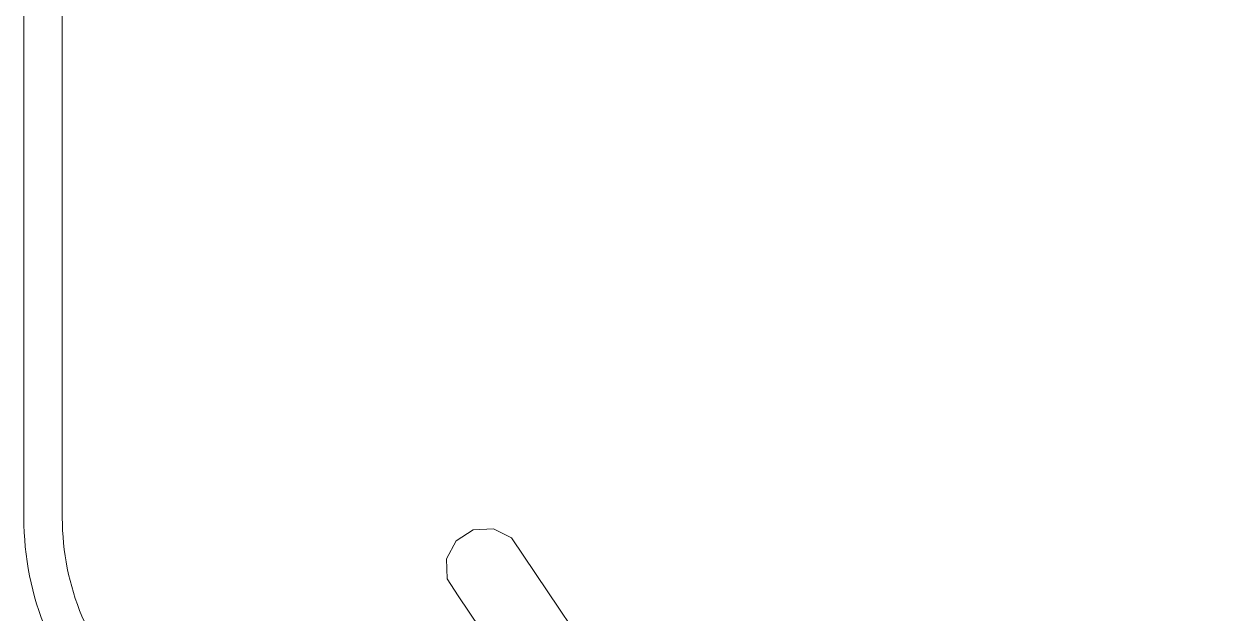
# Model space of a CAD drawing. Header units: centimetres. Extents: x 5488 to 20269, y -31398 to -19684.
# Drawn here: x 11800.53 to 11840.88, y -23130.08 to -23110.16 of the extents above; entities that cross this region are included whole.
import ezdxf

# ---------------------------------------------------------------- set-up
doc = ezdxf.new("R2010")
doc.units = ezdxf.units.CM
doc.set_wipeout_variables(frame=1)
doc.linetypes.add('DOT', pattern=[0.25, 0, -0.25])
doc.layers.add('wipeout', color=7, linetype='Continuous', true_color=0xffffff)
doc.layers.add('xxx_Auto_Tefris_Tefris', color=32, linetype='Continuous', lineweight=15)

# ---------------------------------------------------------------- blocks, each defined once
blk = doc.blocks.new('uyt6ueueyu')
at = {"linetype": 'DOT'}
blk.add_wipeout([(-901.908, 523.87), (-841.908, 523.87), (-834.837, 520.941), (-831.908, 513.87), (-831.908, 451.684), (-834.837, 446.799), (-841.908, 443.87), (-901.908, 443.87), (-908.979, 446.799), (-911.908, 453.87), (-911.908, 513.87), (-908.979, 520.941)], dxfattribs=at).dxf.layer = 'wipeout'
at = {"color": 0}
for points in [[(-901.908, 523.87), (-841.908, 523.87, -0.414214), (-831.908, 513.87), (-831.908, 453.87, -0.414214), (-841.908, 443.87), (-901.908, 443.87, -0.414214), (-911.908, 453.87), (-911.908, 513.87, -0.414214)], [(-901.908, 522.57), (-841.908, 522.57, -0.414214), (-833.208, 513.87), (-833.208, 453.87, -0.414214), (-841.908, 445.17), (-901.908, 445.17, -0.414214), (-910.608, 453.87), (-910.608, 513.87, -0.414214)]]:
    blk.add_lwpolyline(points, format="xyb", close=True, dxfattribs=at)
blk = doc.blocks.new('trtetre')
at = {"color": 0}
for points in [[(451.643, 20.38), (454.293, 16.447)], [(448.848, 19.9), (452.493, 14.49)], [(454.658, 15.876), (454.293, 16.447)], [(454.684, 15.195), (454.658, 15.876)], [(454.364, 14.588), (454.684, 15.195)], [(453.784, 14.217), (454.364, 14.588)], [(452.493, 14.49), (453.099, 14.181)], [(453.784, 14.217), (453.099, 14.181)]]:
    blk.add_lwpolyline(points, dxfattribs=at)

msp = doc.modelspace()

# ---------------------------------------------------------------- block references
at = {"layer": 'xxx_Auto_Tefris_Tefris', "rotation": 270}
msp.add_blockref('uyt6ueueyu', (11356.656, -23968.768), dxfattribs=at)

# ---------------------------------------------------------------- next in the draw order: block references
at = {"layer": 'xxx_Auto_Tefris_Tefris', "rotation": 180}
msp.add_blockref('trtetre', (12269.504, -23113.049), dxfattribs=at)

doc.saveas('drawing.dxf')
